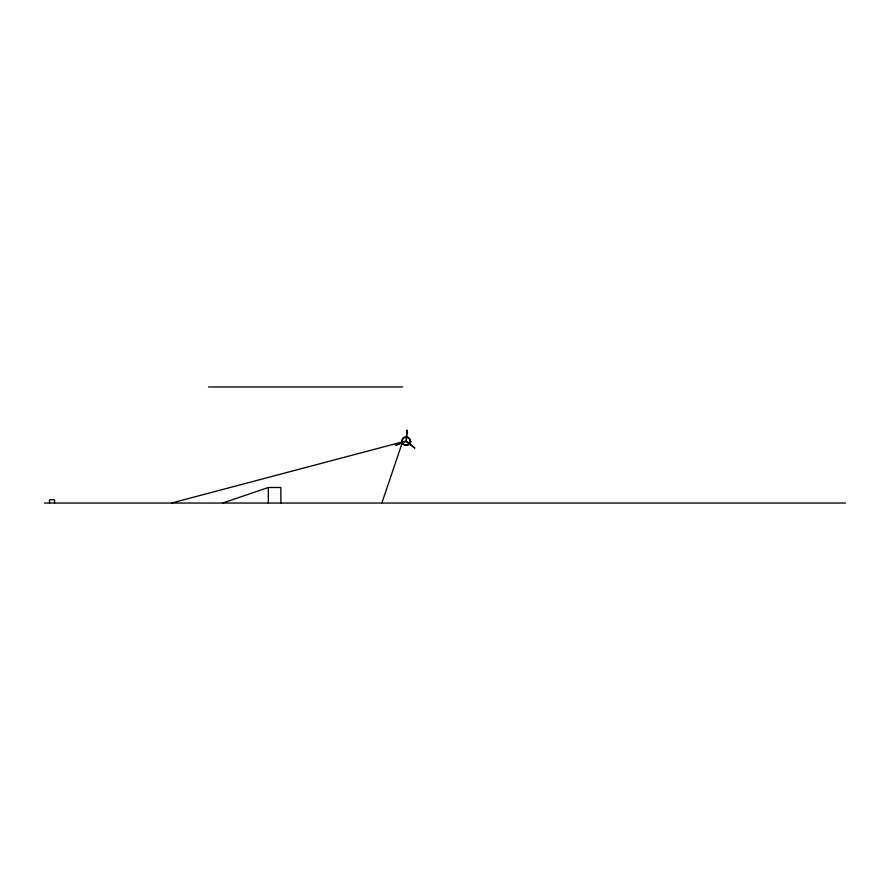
<?xml version="1.0" encoding="UTF-8"?>
<svg xmlns="http://www.w3.org/2000/svg" width="890" height="890" viewBox="0 0 890 890"><rect width="100%" height="100%" fill="white"/><g stroke="black" fill="none" stroke-linecap="round" stroke-linejoin="round"><path stroke-width="1.33" d="M406.207 439.716L407.019 430.003L406.474 439.927M381.866 503.039L402.113 443.164M409.567 444.21L411.069 441.596M404.883 441.384L395.739 445.289L404.805 441.707M222.6 503.039L268.324 487.498L280.862 487.498L280.862 503.039M171.514 503.039L401.212 442.219M208.505 386.961L402.558 386.961M44.5 503.039L845.5 503.039M407.275 442.019L414.907 448.082L406.953 442.108M401.535 441.418L402.313 444.321M268.324 487.498L268.324 503.039M54.535 503.039L54.535 499.78L49.517 499.78L49.517 503.039M401.802 441.151A4.328 4.328 0 0 1 407.609 437.079A4.328 4.328 0 0 1 409.445 443.932A4.328 4.328 0 0 1 402.38 443.32M405.473 440.973C406.307 443.554 407.486 439.148 405.473 440.973M403.393 443.876A3.86 3.86 0 0 0 409.856 442.152A3.86 3.86 0 0 0 405.128 437.413A3.86 3.86 0 0 0 403.393 443.876"/></g></svg>
